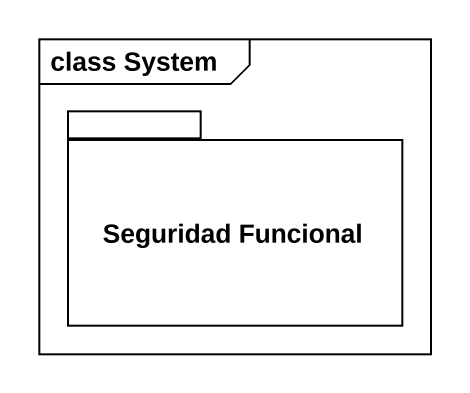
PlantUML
@startuml
mainframe class System
package "Seguridad Funcional" as Seguridad_Funcional {
}
@enduml
